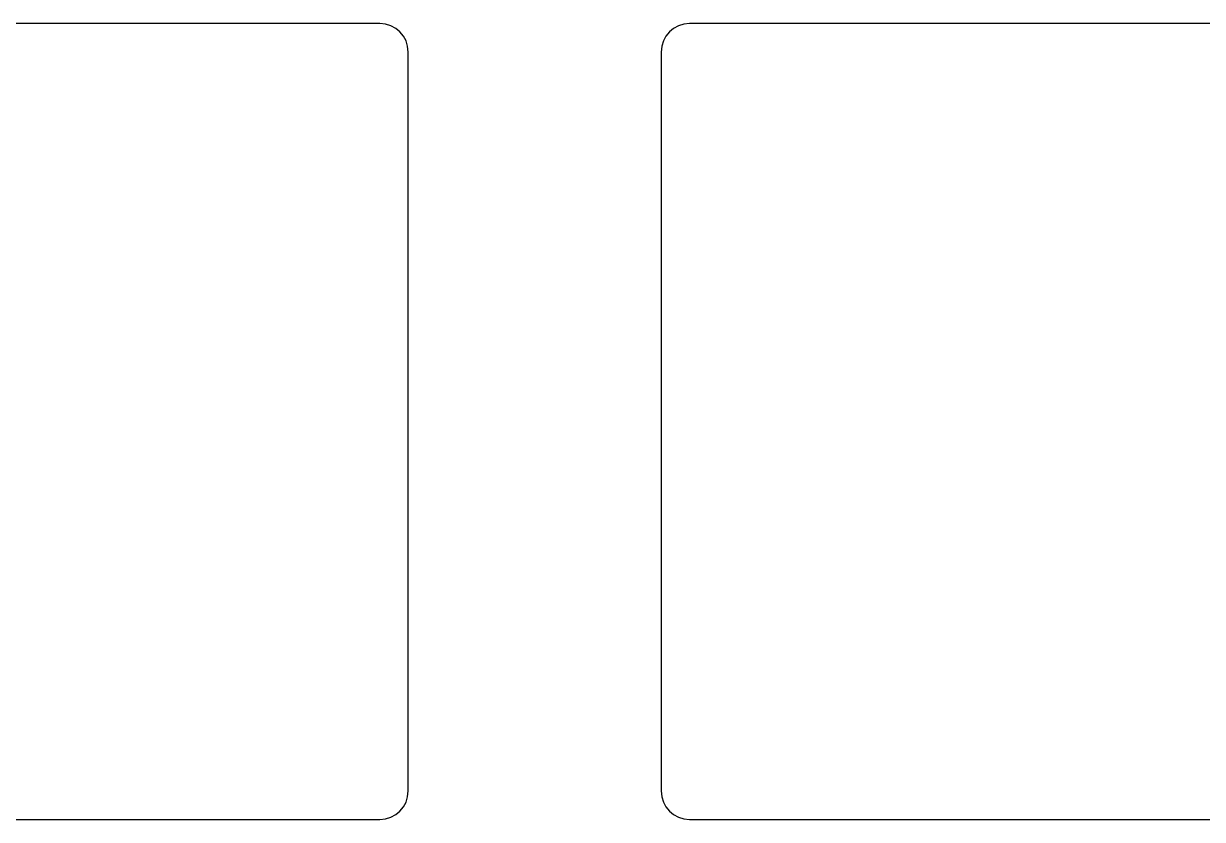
# Model space of a CAD drawing. Header units: millimetres. Extents: x -10 to 277, y -95 to 18.
# Drawn here: x 200.62 to 221.36, y -26.05 to -12.05 of the extents above; entities that cross this region are included whole.
import ezdxf

# ---------------------------------------------------------------- set-up
doc = ezdxf.new("R2010")
doc.units = ezdxf.units.MM
doc.header["$MEASUREMENT"] = 0
doc.layers.add('Edge.Cuts', color=53, linetype='CONTINUOUS')

msp = doc.modelspace()

# ---------------------------------------------------------------- linework, layer by layer
at = {"layer": 'Edge.Cuts', "linetype": 'Continuous'}
for p, q in [((206.883916, -12.05), (193.283916, -12.05)), ((225.933916, -12.05), (212.333916, -12.05)), ((207.383916, -25.55), (207.383916, -12.55)), ((211.833916, -12.55), (211.833916, -25.55)), ((193.283916, -26.05), (206.883916, -26.05)), ((212.333916, -26.05), (225.933916, -26.05))]:
    msp.add_line(p, q, dxfattribs=at)
at = {"layer": 'Edge.Cuts'}
for centre, start, end in [((206.883916, -12.55), 0, 90), ((212.333916, -12.55), 90, 180), ((206.883916, -25.55), 270, 0), ((212.333916, -25.55), 180, 270)]:
    msp.add_arc(centre, 0.5, start, end, dxfattribs=at)

doc.saveas('drawing.dxf')
